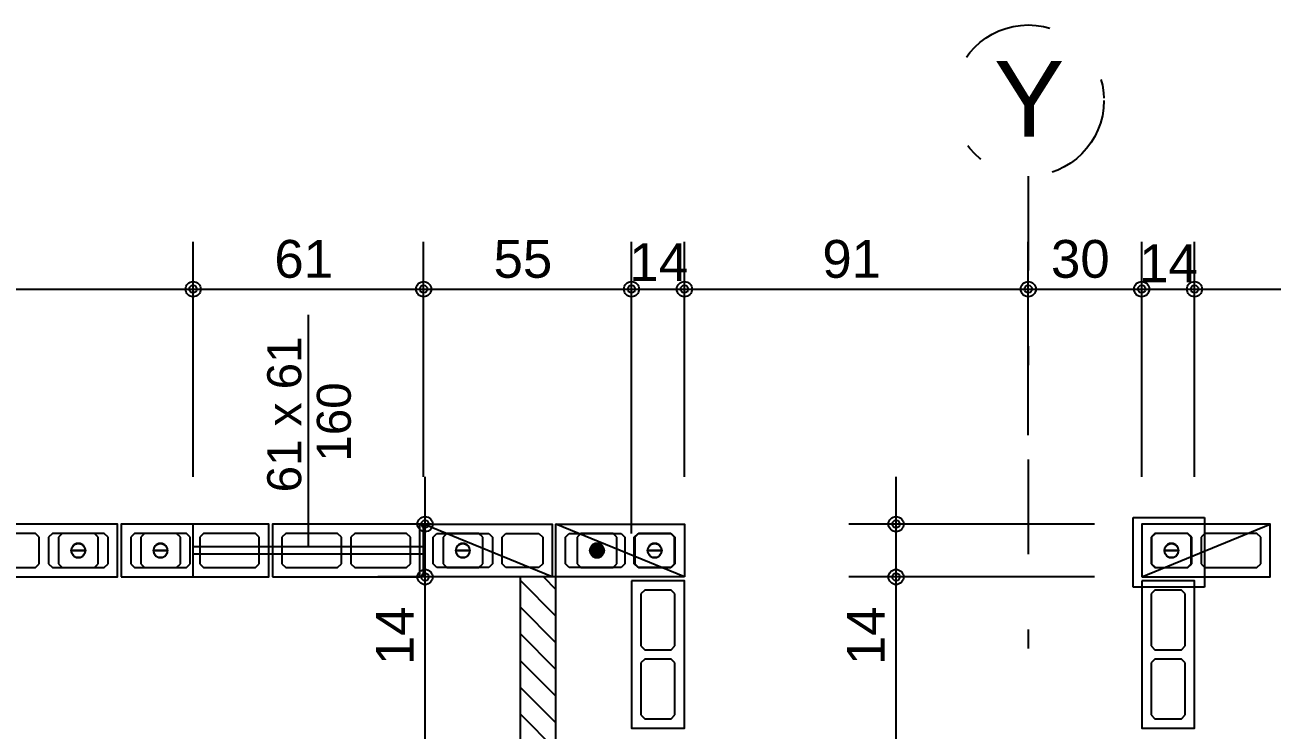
# Model space of a CAD drawing. Extents: x 0 to 119, y 0 to 84.
# Drawn here: x 24.02 to 30.62, y 71.42 to 75.15 of the extents above; entities that cross this region are included whole.
import ezdxf

# ---------------------------------------------------------------- set-up
doc = ezdxf.new("R2010")
doc.units = 0
doc.header["$MEASUREMENT"] = 0
doc.linetypes.add('ESTILO_TQS_0003', pattern=[1.5, 0.5, -0.4, 0.1, -0.5])
doc.linetypes.add('ESTILO_TQS_0005', pattern=[0.4, 0.3, -0.1])
for name, color, linetype in [('17', 90, 'CONTINUOUS'), ('18', 6, 'CONTINUOUS'), ('27', 250, 'CONTINUOUS'), ('29', 9, 'CONTINUOUS'), ('3', 7, 'CONTINUOUS'), ('31', 10, 'CONTINUOUS'), ('35', 255, 'CONTINUOUS')]:
    doc.layers.add(name, color=color, linetype=linetype)
doc.styles.add('TQS_ARIAL', font='arial.ttf')

msp = doc.modelspace()

# ---------------------------------------------------------------- linework, layer by layer
at = {"layer": '17', "color": 90, "linetype": 'Continuous'}
for p, q in [((24.22116, 72.45668), (24.20116, 72.43668)), ((24.20116, 72.43668), (24.20116, 72.29668)), ((24.39116, 72.45668), (24.22116, 72.45668)), ((24.41116, 72.43668), (24.39116, 72.45668)), ((24.41116, 72.29668), (24.41116, 72.43668)), ((24.65616, 72.45668), (24.63616, 72.43668)), ((24.63616, 72.43668), (24.63616, 72.29668)), ((24.82616, 72.45668), (24.65616, 72.45668)), ((24.84616, 72.43668), (24.82616, 72.45668)), ((24.84616, 72.29668), (24.84616, 72.43668)), ((26.96616, 72.45668), (26.94616, 72.43668)), ((26.94616, 72.43668), (26.94616, 72.29668)), ((27.13616, 72.45668), (26.96616, 72.45668)), ((27.15616, 72.43668), (27.13616, 72.45668)), ((27.15616, 72.29668), (27.15616, 72.43668)), ((27.27116, 72.45668), (27.25116, 72.43668)), ((27.25116, 72.43668), (27.25116, 72.29668)), ((27.44116, 72.45668), (27.27116, 72.45668)), ((27.46116, 72.43668), (27.44116, 72.45668)), ((27.46116, 72.29668), (27.46116, 72.43668)), ((24.20116, 72.29668), (24.22116, 72.27668)), ((24.22116, 72.27668), (24.39116, 72.27668)), ((24.39116, 72.27668), (24.41116, 72.29668)), ((24.63616, 72.29668), (24.65616, 72.27668)), ((24.65616, 72.27668), (24.82616, 72.27668)), ((24.82616, 72.27668), (24.84616, 72.29668)), ((26.94616, 72.29668), (26.96616, 72.27668)), ((26.96616, 72.27668), (27.13616, 72.27668)), ((27.13616, 72.27668), (27.15616, 72.29668)), ((27.25116, 72.29668), (27.27116, 72.27668)), ((27.27116, 72.27668), (27.44116, 72.27668)), ((27.44116, 72.27668), (27.46116, 72.29668))]:
    msp.add_line(p, q, dxfattribs=at)
for points in [[(24.30676, 72.36668), (24.306757, 72.366619), (24.306748, 72.366559), (24.306732, 72.3665), (24.306711, 72.366443), (24.306685, 72.366389), (24.306652, 72.366337), (24.306615, 72.366289), (24.306573, 72.366245), (24.306527, 72.366206), (24.306477, 72.366171), (24.306424, 72.366141), (24.306368, 72.366117), (24.30631, 72.366099), (24.306251, 72.366087), (24.30619, 72.366081), (24.30613, 72.366081), (24.306069, 72.366087), (24.30601, 72.366099), (24.305952, 72.366117), (24.305896, 72.366141), (24.305843, 72.366171), (24.305793, 72.366206), (24.305747, 72.366245), (24.305705, 72.366289), (24.305668, 72.366337), (24.305635, 72.366389), (24.305609, 72.366443), (24.305588, 72.3665), (24.305572, 72.366559), (24.305563, 72.366619), (24.30556, 72.36668), (24.34396, 72.36668), (24.343766, 72.370504), (24.343186, 72.374289), (24.342226, 72.377996), (24.340897, 72.381587), (24.33921, 72.385024), (24.337185, 72.388274), (24.334841, 72.391302), (24.332203, 72.394077), (24.329298, 72.396571), (24.326155, 72.398759), (24.322807, 72.400617), (24.319288, 72.402127), (24.315635, 72.403273), (24.311884, 72.404044), (24.308075, 72.404431), (24.304245, 72.404431), (24.300436, 72.404044), (24.296685, 72.403273), (24.293032, 72.402127), (24.289513, 72.400617), (24.286165, 72.398759), (24.283022, 72.396571), (24.280117, 72.394077), (24.277479, 72.391302), (24.275135, 72.388274), (24.27311, 72.385024), (24.271423, 72.381587), (24.270094, 72.377996), (24.269134, 72.374289), (24.268554, 72.370504), (24.26836, 72.36668), (24.30676, 72.36668)], [(24.74176, 72.36668), (24.741757, 72.366619), (24.741748, 72.366559), (24.741732, 72.3665), (24.741711, 72.366443), (24.741685, 72.366389), (24.741652, 72.366337), (24.741615, 72.366289), (24.741573, 72.366245), (24.741527, 72.366206), (24.741477, 72.366171), (24.741424, 72.366141), (24.741368, 72.366117), (24.74131, 72.366099), (24.741251, 72.366087), (24.74119, 72.366081), (24.74113, 72.366081), (24.741069, 72.366087), (24.74101, 72.366099), (24.740952, 72.366117), (24.740896, 72.366141), (24.740843, 72.366171), (24.740793, 72.366206), (24.740747, 72.366245), (24.740705, 72.366289), (24.740668, 72.366337), (24.740635, 72.366389), (24.740609, 72.366443), (24.740588, 72.3665), (24.740572, 72.366559), (24.740563, 72.366619), (24.74056, 72.36668), (24.77896, 72.36668), (24.778766, 72.370504), (24.778186, 72.374289), (24.777226, 72.377996), (24.775897, 72.381587), (24.77421, 72.385024), (24.772185, 72.388274), (24.769841, 72.391302), (24.767203, 72.394077), (24.764298, 72.396571), (24.761155, 72.398759), (24.757807, 72.400617), (24.754288, 72.402127), (24.750635, 72.403273), (24.746884, 72.404044), (24.743075, 72.404431), (24.739245, 72.404431), (24.735436, 72.404044), (24.731685, 72.403273), (24.728032, 72.402127), (24.724513, 72.400617), (24.721165, 72.398759), (24.718022, 72.396571), (24.715117, 72.394077), (24.712479, 72.391302), (24.710135, 72.388274), (24.70811, 72.385024), (24.706423, 72.381587), (24.705094, 72.377996), (24.704134, 72.374289), (24.703554, 72.370504), (24.70336, 72.36668), (24.74176, 72.36668)], [(27.05176, 72.36668), (27.051757, 72.366619), (27.051748, 72.366559), (27.051732, 72.3665), (27.051711, 72.366443), (27.051685, 72.366389), (27.051652, 72.366337), (27.051615, 72.366289), (27.051573, 72.366245), (27.051527, 72.366206), (27.051477, 72.366171), (27.051424, 72.366141), (27.051368, 72.366117), (27.05131, 72.366099), (27.051251, 72.366087), (27.05119, 72.366081), (27.05113, 72.366081), (27.051069, 72.366087), (27.05101, 72.366099), (27.050952, 72.366117), (27.050896, 72.366141), (27.050843, 72.366171), (27.050793, 72.366206), (27.050747, 72.366245), (27.050705, 72.366289), (27.050668, 72.366337), (27.050635, 72.366389), (27.050609, 72.366443), (27.050588, 72.3665), (27.050572, 72.366559), (27.050563, 72.366619), (27.05056, 72.36668), (27.08896, 72.36668), (27.088766, 72.370504), (27.088186, 72.374289), (27.087226, 72.377996), (27.085897, 72.381587), (27.08421, 72.385024), (27.082185, 72.388274), (27.079841, 72.391302), (27.077203, 72.394077), (27.074298, 72.396571), (27.071155, 72.398759), (27.067807, 72.400617), (27.064288, 72.402127), (27.060635, 72.403273), (27.056884, 72.404044), (27.053075, 72.404431), (27.049245, 72.404431), (27.045436, 72.404044), (27.041685, 72.403273), (27.038032, 72.402127), (27.034513, 72.400617), (27.031165, 72.398759), (27.028022, 72.396571), (27.025117, 72.394077), (27.022479, 72.391302), (27.020135, 72.388274), (27.01811, 72.385024), (27.016423, 72.381587), (27.015094, 72.377996), (27.014134, 72.374289), (27.013554, 72.370504), (27.01336, 72.36668), (27.05176, 72.36668)], [(27.35676, 72.36668), (27.356757, 72.366619), (27.356748, 72.366559), (27.356732, 72.3665), (27.356711, 72.366443), (27.356685, 72.366389), (27.356652, 72.366337), (27.356615, 72.366289), (27.356573, 72.366245), (27.356527, 72.366206), (27.356477, 72.366171), (27.356424, 72.366141), (27.356368, 72.366117), (27.35631, 72.366099), (27.356251, 72.366087), (27.35619, 72.366081), (27.35613, 72.366081), (27.356069, 72.366087), (27.35601, 72.366099), (27.355952, 72.366117), (27.355896, 72.366141), (27.355843, 72.366171), (27.355793, 72.366206), (27.355747, 72.366245), (27.355705, 72.366289), (27.355668, 72.366337), (27.355635, 72.366389), (27.355609, 72.366443), (27.355588, 72.3665), (27.355572, 72.366559), (27.355563, 72.366619), (27.35556, 72.36668), (27.39396, 72.36668), (27.393766, 72.370504), (27.393186, 72.374289), (27.392226, 72.377996), (27.390897, 72.381587), (27.38921, 72.385024), (27.387185, 72.388274), (27.384841, 72.391302), (27.382203, 72.394077), (27.379298, 72.396571), (27.376155, 72.398759), (27.372807, 72.400617), (27.369288, 72.402127), (27.365635, 72.403273), (27.361884, 72.404044), (27.358075, 72.404431), (27.354245, 72.404431), (27.350436, 72.404044), (27.346685, 72.403273), (27.343032, 72.402127), (27.339513, 72.400617), (27.336165, 72.398759), (27.333022, 72.396571), (27.330117, 72.394077), (27.327479, 72.391302), (27.325135, 72.388274), (27.32311, 72.385024), (27.321423, 72.381587), (27.320094, 72.377996), (27.319134, 72.374289), (27.318554, 72.370504), (27.31836, 72.36668), (27.35676, 72.36668)], [(24.30556, 72.36668), (24.305563, 72.366741), (24.305572, 72.366801), (24.305588, 72.36686), (24.305609, 72.366917), (24.305635, 72.366971), (24.305668, 72.367023), (24.305705, 72.367071), (24.305747, 72.367115), (24.305793, 72.367154), (24.305843, 72.367189), (24.305896, 72.367219), (24.305952, 72.367243), (24.30601, 72.367261), (24.306069, 72.367273), (24.30613, 72.367279), (24.30619, 72.367279), (24.306251, 72.367273), (24.30631, 72.367261), (24.306368, 72.367243), (24.306424, 72.367219), (24.306477, 72.367189), (24.306527, 72.367154), (24.306573, 72.367115), (24.306615, 72.367071), (24.306652, 72.367023), (24.306685, 72.366971), (24.306711, 72.366917), (24.306732, 72.36686), (24.306748, 72.366801), (24.306757, 72.366741), (24.30676, 72.36668), (24.26836, 72.36668), (24.268554, 72.362856), (24.269134, 72.359071), (24.270094, 72.355364), (24.271423, 72.351773), (24.27311, 72.348336), (24.275135, 72.345086), (24.277479, 72.342058), (24.280117, 72.339283), (24.283022, 72.336789), (24.286165, 72.334601), (24.289513, 72.332743), (24.293032, 72.331233), (24.296685, 72.330087), (24.300436, 72.329316), (24.304245, 72.328929), (24.308075, 72.328929), (24.311884, 72.329316), (24.315635, 72.330087), (24.319288, 72.331233), (24.322807, 72.332743), (24.326155, 72.334601), (24.329298, 72.336789), (24.332203, 72.339283), (24.334841, 72.342058), (24.337185, 72.345086), (24.33921, 72.348336), (24.340897, 72.351773), (24.342226, 72.355364), (24.343186, 72.359071), (24.343766, 72.362856), (24.34396, 72.36668), (24.30556, 72.36668)], [(24.74056, 72.36668), (24.740563, 72.366741), (24.740572, 72.366801), (24.740588, 72.36686), (24.740609, 72.366917), (24.740635, 72.366971), (24.740668, 72.367023), (24.740705, 72.367071), (24.740747, 72.367115), (24.740793, 72.367154), (24.740843, 72.367189), (24.740896, 72.367219), (24.740952, 72.367243), (24.74101, 72.367261), (24.741069, 72.367273), (24.74113, 72.367279), (24.74119, 72.367279), (24.741251, 72.367273), (24.74131, 72.367261), (24.741368, 72.367243), (24.741424, 72.367219), (24.741477, 72.367189), (24.741527, 72.367154), (24.741573, 72.367115), (24.741615, 72.367071), (24.741652, 72.367023), (24.741685, 72.366971), (24.741711, 72.366917), (24.741732, 72.36686), (24.741748, 72.366801), (24.741757, 72.366741), (24.74176, 72.36668), (24.70336, 72.36668), (24.703554, 72.362856), (24.704134, 72.359071), (24.705094, 72.355364), (24.706423, 72.351773), (24.70811, 72.348336), (24.710135, 72.345086), (24.712479, 72.342058), (24.715117, 72.339283), (24.718022, 72.336789), (24.721165, 72.334601), (24.724513, 72.332743), (24.728032, 72.331233), (24.731685, 72.330087), (24.735436, 72.329316), (24.739245, 72.328929), (24.743075, 72.328929), (24.746884, 72.329316), (24.750635, 72.330087), (24.754288, 72.331233), (24.757807, 72.332743), (24.761155, 72.334601), (24.764298, 72.336789), (24.767203, 72.339283), (24.769841, 72.342058), (24.772185, 72.345086), (24.77421, 72.348336), (24.775897, 72.351773), (24.777226, 72.355364), (24.778186, 72.359071), (24.778766, 72.362856), (24.77896, 72.36668), (24.74056, 72.36668)], [(27.05056, 72.36668), (27.050563, 72.366741), (27.050572, 72.366801), (27.050588, 72.36686), (27.050609, 72.366917), (27.050635, 72.366971), (27.050668, 72.367023), (27.050705, 72.367071), (27.050747, 72.367115), (27.050793, 72.367154), (27.050843, 72.367189), (27.050896, 72.367219), (27.050952, 72.367243), (27.05101, 72.367261), (27.051069, 72.367273), (27.05113, 72.367279), (27.05119, 72.367279), (27.051251, 72.367273), (27.05131, 72.367261), (27.051368, 72.367243), (27.051424, 72.367219), (27.051477, 72.367189), (27.051527, 72.367154), (27.051573, 72.367115), (27.051615, 72.367071), (27.051652, 72.367023), (27.051685, 72.366971), (27.051711, 72.366917), (27.051732, 72.36686), (27.051748, 72.366801), (27.051757, 72.366741), (27.05176, 72.36668), (27.01336, 72.36668), (27.013554, 72.362856), (27.014134, 72.359071), (27.015094, 72.355364), (27.016423, 72.351773), (27.01811, 72.348336), (27.020135, 72.345086), (27.022479, 72.342058), (27.025117, 72.339283), (27.028022, 72.336789), (27.031165, 72.334601), (27.034513, 72.332743), (27.038032, 72.331233), (27.041685, 72.330087), (27.045436, 72.329316), (27.049245, 72.328929), (27.053075, 72.328929), (27.056884, 72.329316), (27.060635, 72.330087), (27.064288, 72.331233), (27.067807, 72.332743), (27.071155, 72.334601), (27.074298, 72.336789), (27.077203, 72.339283), (27.079841, 72.342058), (27.082185, 72.345086), (27.08421, 72.348336), (27.085897, 72.351773), (27.087226, 72.355364), (27.088186, 72.359071), (27.088766, 72.362856), (27.08896, 72.36668), (27.05056, 72.36668)], [(27.35556, 72.36668), (27.355563, 72.366741), (27.355572, 72.366801), (27.355588, 72.36686), (27.355609, 72.366917), (27.355635, 72.366971), (27.355668, 72.367023), (27.355705, 72.367071), (27.355747, 72.367115), (27.355793, 72.367154), (27.355843, 72.367189), (27.355896, 72.367219), (27.355952, 72.367243), (27.35601, 72.367261), (27.356069, 72.367273), (27.35613, 72.367279), (27.35619, 72.367279), (27.356251, 72.367273), (27.35631, 72.367261), (27.356368, 72.367243), (27.356424, 72.367219), (27.356477, 72.367189), (27.356527, 72.367154), (27.356573, 72.367115), (27.356615, 72.367071), (27.356652, 72.367023), (27.356685, 72.366971), (27.356711, 72.366917), (27.356732, 72.36686), (27.356748, 72.366801), (27.356757, 72.366741), (27.35676, 72.36668), (27.31836, 72.36668), (27.318554, 72.362856), (27.319134, 72.359071), (27.320094, 72.355364), (27.321423, 72.351773), (27.32311, 72.348336), (27.325135, 72.345086), (27.327479, 72.342058), (27.330117, 72.339283), (27.333022, 72.336789), (27.336165, 72.334601), (27.339513, 72.332743), (27.343032, 72.331233), (27.346685, 72.330087), (27.350436, 72.329316), (27.354245, 72.328929), (27.358075, 72.328929), (27.361884, 72.329316), (27.365635, 72.330087), (27.369288, 72.331233), (27.372807, 72.332743), (27.376155, 72.334601), (27.379298, 72.336789), (27.382203, 72.339283), (27.384841, 72.342058), (27.387185, 72.345086), (27.38921, 72.348336), (27.390897, 72.351773), (27.392226, 72.355364), (27.393186, 72.359071), (27.393766, 72.362856), (27.39396, 72.36668), (27.35556, 72.36668)]]:
    msp.add_lwpolyline(points, dxfattribs=at)
for centre in [(24.30616, 72.36668), (24.74116, 72.36668), (27.05116, 72.36668), (27.35616, 72.36668)]:
    msp.add_circle(centre, 0.0372, dxfattribs=at)
for points in [[(27.051527, 72.366206), (27.038032, 72.402127), (27.034513, 72.400617)], [(27.051527, 72.366206), (27.041685, 72.403273), (27.038032, 72.402127)], [(27.051527, 72.366206), (27.045436, 72.404044), (27.041685, 72.403273)], [(27.051527, 72.366206), (27.049245, 72.404431), (27.045436, 72.404044)], [(27.051527, 72.366206), (27.053075, 72.404431), (27.049245, 72.404431)], [(27.08896, 72.36668), (27.053075, 72.404431), (27.051527, 72.366206)], [(27.08896, 72.36668), (27.056884, 72.404044), (27.053075, 72.404431)], [(27.08896, 72.36668), (27.060635, 72.403273), (27.056884, 72.404044)], [(27.08896, 72.36668), (27.064288, 72.402127), (27.060635, 72.403273)], [(27.08896, 72.36668), (27.067807, 72.400617), (27.064288, 72.402127)], [(27.051527, 72.366206), (27.013554, 72.370504), (27.01336, 72.36668)], [(27.050793, 72.367154), (27.01336, 72.36668), (27.013554, 72.362856)], [(27.051527, 72.366206), (27.014134, 72.374289), (27.013554, 72.370504)], [(27.050793, 72.367154), (27.013554, 72.362856), (27.014134, 72.359071)], [(27.051527, 72.366206), (27.015094, 72.377996), (27.014134, 72.374289)], [(27.050793, 72.367154), (27.014134, 72.359071), (27.015094, 72.355364)], [(27.051527, 72.366206), (27.016423, 72.381587), (27.015094, 72.377996)], [(27.050793, 72.367154), (27.015094, 72.355364), (27.016423, 72.351773)], [(27.051527, 72.366206), (27.01811, 72.385024), (27.016423, 72.381587)], [(27.050793, 72.367154), (27.016423, 72.351773), (27.01811, 72.348336)], [(27.051527, 72.366206), (27.020135, 72.388274), (27.01811, 72.385024)], [(27.050793, 72.367154), (27.01811, 72.348336), (27.020135, 72.345086)], [(27.051527, 72.366206), (27.022479, 72.391302), (27.020135, 72.388274)], [(27.050793, 72.367154), (27.020135, 72.345086), (27.022479, 72.342058)], [(27.051527, 72.366206), (27.025117, 72.394077), (27.022479, 72.391302)], [(27.050793, 72.367154), (27.022479, 72.342058), (27.025117, 72.339283)], [(27.051527, 72.366206), (27.028022, 72.396571), (27.025117, 72.394077)], [(27.050793, 72.367154), (27.025117, 72.339283), (27.028022, 72.336789)], [(27.051527, 72.366206), (27.031165, 72.398759), (27.028022, 72.396571)], [(27.050793, 72.367154), (27.028022, 72.336789), (27.031165, 72.334601)], [(27.051527, 72.366206), (27.034513, 72.400617), (27.031165, 72.398759)], [(27.050793, 72.367154), (27.031165, 72.334601), (27.034513, 72.332743)], [(27.050793, 72.367154), (27.034513, 72.332743), (27.038032, 72.331233)], [(27.050793, 72.367154), (27.038032, 72.331233), (27.041685, 72.330087)], [(27.050793, 72.367154), (27.041685, 72.330087), (27.045436, 72.329316)], [(27.050793, 72.367154), (27.045436, 72.329316), (27.049245, 72.328929)], [(27.050793, 72.367154), (27.049245, 72.328929), (27.053075, 72.328929)], [(27.050793, 72.367154), (27.050588, 72.36686), (27.05056, 72.36668)], [(27.050793, 72.367154), (27.05056, 72.36668), (27.05056, 72.36668)], [(27.050793, 72.367154), (27.05056, 72.36668), (27.05056, 72.36668)], [(27.050793, 72.367154), (27.05056, 72.36668), (27.05056, 72.36668)], [(27.050793, 72.367154), (27.05056, 72.36668), (27.05056, 72.36668)], [(27.050793, 72.367154), (27.05056, 72.36668), (27.05056, 72.36668)], [(27.050793, 72.367154), (27.05056, 72.36668), (27.05056, 72.36668)], [(27.050793, 72.367154), (27.05056, 72.36668), (27.05056, 72.36668)], [(27.050793, 72.367154), (27.05056, 72.36668), (27.05056, 72.36668)], [(27.050793, 72.367154), (27.05056, 72.36668), (27.05056, 72.36668)], [(27.050793, 72.367154), (27.05056, 72.36668), (27.05056, 72.36668)], [(27.050793, 72.367154), (27.05056, 72.36668), (27.05056, 72.36668)], [(27.050793, 72.367154), (27.05056, 72.36668), (27.05056, 72.36668)], [(27.050793, 72.367154), (27.05056, 72.36668), (27.05056, 72.36668)], [(27.050793, 72.367154), (27.05056, 72.36668), (27.05056, 72.36668)], [(27.050793, 72.367154), (27.05056, 72.36668), (27.05056, 72.36668)], [(27.050793, 72.367154), (27.05056, 72.36668), (27.05056, 72.36668)], [(27.050793, 72.367154), (27.05056, 72.36668), (27.05056, 72.36668)], [(27.050793, 72.367154), (27.05056, 72.36668), (27.05056, 72.36668)], [(27.050793, 72.367154), (27.05056, 72.36668), (27.05056, 72.36668)], [(27.050793, 72.367154), (27.05056, 72.36668), (27.05056, 72.36668)], [(27.050793, 72.367154), (27.05056, 72.36668), (27.05056, 72.36668)], [(27.050793, 72.367154), (27.05056, 72.36668), (27.05056, 72.36668)], [(27.050793, 72.367154), (27.050635, 72.366971), (27.050588, 72.36686)], [(27.050793, 72.367154), (27.050668, 72.367023), (27.050635, 72.366971)], [(27.050793, 72.367154), (27.050705, 72.367071), (27.050668, 72.367023)], [(27.050793, 72.367154), (27.050747, 72.367115), (27.050705, 72.367071)], [(27.050793, 72.367154), (27.050793, 72.367154), (27.050747, 72.367115)], [(27.050793, 72.367154), (27.050747, 72.367115), (27.050747, 72.367115)], [(27.08896, 72.36668), (27.050793, 72.367154), (27.053075, 72.328929)], [(27.050793, 72.367154), (27.050793, 72.367154), (27.050793, 72.367154)], [(27.05176, 72.36668), (27.051527, 72.366206), (27.051527, 72.366206)], [(27.05176, 72.36668), (27.051527, 72.366206), (27.051527, 72.366206)], [(27.05176, 72.36668), (27.051527, 72.366206), (27.051573, 72.366245)], [(27.05176, 72.36668), (27.051573, 72.366245), (27.051573, 72.366245)], [(27.05176, 72.36668), (27.051573, 72.366245), (27.051615, 72.366289)], [(27.05176, 72.36668), (27.051615, 72.366289), (27.051652, 72.366337)], [(27.05176, 72.36668), (27.051652, 72.366337), (27.051685, 72.366389)], [(27.05176, 72.36668), (27.051685, 72.366389), (27.051732, 72.3665)], [(27.05176, 72.36668), (27.051732, 72.3665), (27.05176, 72.36668)], [(27.05176, 72.36668), (27.05176, 72.36668), (27.05176, 72.36668)], [(27.05176, 72.36668), (27.05176, 72.36668), (27.05176, 72.36668)], [(27.05176, 72.36668), (27.05176, 72.36668), (27.05176, 72.36668)], [(27.05176, 72.36668), (27.05176, 72.36668), (27.05176, 72.36668)], [(27.05176, 72.36668), (27.05176, 72.36668), (27.05176, 72.36668)], [(27.05176, 72.36668), (27.05176, 72.36668), (27.05176, 72.36668)], [(27.05176, 72.36668), (27.05176, 72.36668), (27.05176, 72.36668)], [(27.05176, 72.36668), (27.05176, 72.36668), (27.05176, 72.36668)], [(27.05176, 72.36668), (27.05176, 72.36668), (27.05176, 72.36668)], [(27.05176, 72.36668), (27.05176, 72.36668), (27.05176, 72.36668)], [(27.05176, 72.36668), (27.05176, 72.36668), (27.05176, 72.36668)], [(27.05176, 72.36668), (27.05176, 72.36668), (27.05176, 72.36668)], [(27.05176, 72.36668), (27.05176, 72.36668), (27.05176, 72.36668)], [(27.05176, 72.36668), (27.05176, 72.36668), (27.05176, 72.36668)], [(27.05176, 72.36668), (27.05176, 72.36668), (27.05176, 72.36668)], [(27.05176, 72.36668), (27.05176, 72.36668), (27.05176, 72.36668)], [(27.05176, 72.36668), (27.05176, 72.36668), (27.05176, 72.36668)], [(27.05176, 72.36668), (27.05176, 72.36668), (27.05176, 72.36668)], [(27.05176, 72.36668), (27.05176, 72.36668), (27.05176, 72.36668)], [(27.05176, 72.36668), (27.05176, 72.36668), (27.05176, 72.36668)], [(27.05176, 72.36668), (27.05176, 72.36668), (27.05176, 72.36668)], [(27.08896, 72.36668), (27.053075, 72.328929), (27.056884, 72.329316)], [(27.08896, 72.36668), (27.056884, 72.329316), (27.060635, 72.330087)], [(27.08896, 72.36668), (27.060635, 72.330087), (27.064288, 72.331233)], [(27.08896, 72.36668), (27.064288, 72.331233), (27.067807, 72.332743)], [(27.08896, 72.36668), (27.071155, 72.398759), (27.067807, 72.400617)], [(27.08896, 72.36668), (27.067807, 72.332743), (27.071155, 72.334601)], [(27.08896, 72.36668), (27.074298, 72.396571), (27.071155, 72.398759)], [(27.08896, 72.36668), (27.071155, 72.334601), (27.074298, 72.336789)], [(27.08896, 72.36668), (27.077203, 72.394077), (27.074298, 72.396571)], [(27.08896, 72.36668), (27.074298, 72.336789), (27.077203, 72.339283)], [(27.08896, 72.36668), (27.079841, 72.391302), (27.077203, 72.394077)], [(27.08896, 72.36668), (27.077203, 72.339283), (27.079841, 72.342058)], [(27.08896, 72.36668), (27.082185, 72.388274), (27.079841, 72.391302)], [(27.08896, 72.36668), (27.079841, 72.342058), (27.082185, 72.345086)], [(27.08896, 72.36668), (27.08421, 72.385024), (27.082185, 72.388274)], [(27.08896, 72.36668), (27.082185, 72.345086), (27.08421, 72.348336)], [(27.08896, 72.36668), (27.085897, 72.381587), (27.08421, 72.385024)], [(27.08896, 72.36668), (27.08421, 72.348336), (27.085897, 72.351773)], [(27.08896, 72.36668), (27.087226, 72.377996), (27.085897, 72.381587)], [(27.08896, 72.36668), (27.085897, 72.351773), (27.087226, 72.355364)], [(27.08896, 72.36668), (27.088186, 72.374289), (27.087226, 72.377996)], [(27.08896, 72.36668), (27.087226, 72.355364), (27.088186, 72.359071)], [(27.08896, 72.36668), (27.088766, 72.370504), (27.088186, 72.374289)], [(27.08896, 72.36668), (27.088186, 72.359071), (27.088766, 72.362856)]]:
    msp.add_solid(points, dxfattribs=at)
at = {"layer": '18', "color": 6, "linetype": 'ESTILO_TQS_0003'}
msp.add_line((29.33366, 74.347959), (29.33366, 39.33386), dxfattribs=at)
msp.add_circle((29.33366, 74.747959), 0.4, dxfattribs=at)
at = {"layer": '27', "color": 250, "linetype": 'ESTILO_TQS_0005'}
for points in [[(23.78366, 72.29668), (23.80366, 72.27668), (24.07866, 72.27668), (24.09866, 72.29668), (24.09866, 72.43668), (24.07866, 72.45668), (23.80366, 72.45668), (23.78366, 72.43668), (23.78366, 72.29668)], [(24.14866, 72.29668), (24.16866, 72.27668), (24.44366, 72.27668), (24.46366, 72.29668), (24.46366, 72.43668), (24.44366, 72.45668), (24.16866, 72.45668), (24.14866, 72.43668), (24.14866, 72.29668)], [(24.58366, 72.29668), (24.60366, 72.27668), (24.87866, 72.27668), (24.89866, 72.29668), (24.89866, 72.43668), (24.87866, 72.45668), (24.60366, 72.45668), (24.58366, 72.43668), (24.58366, 72.29668)], [(24.94866, 72.29668), (24.96866, 72.27668), (25.24366, 72.27668), (25.26366, 72.29668), (25.26366, 72.43668), (25.24366, 72.45668), (24.96866, 72.45668), (24.94866, 72.43668), (24.94866, 72.29668)], [(25.38366, 72.29668), (25.40366, 72.27668), (25.67866, 72.27668), (25.69866, 72.29668), (25.69866, 72.43668), (25.67866, 72.45668), (25.40366, 72.45668), (25.38366, 72.43668), (25.38366, 72.29668)], [(25.74866, 72.29668), (25.76866, 72.27668), (26.04366, 72.27668), (26.06366, 72.29668), (26.06366, 72.43668), (26.04366, 72.45668), (25.76866, 72.45668), (25.74866, 72.43668), (25.74866, 72.29668)], [(26.49866, 72.29668), (26.47866, 72.27668), (26.20366, 72.27668), (26.18366, 72.29668), (26.18366, 72.43668), (26.20366, 72.45668), (26.47866, 72.45668), (26.49866, 72.43668), (26.49866, 72.29668)], [(26.76366, 72.29668), (26.74366, 72.27668), (26.56866, 72.27668), (26.54866, 72.29668), (26.54866, 72.43668), (26.56866, 72.45668), (26.74366, 72.45668), (26.76366, 72.43668), (26.76366, 72.29668)], [(27.19866, 72.29668), (27.17866, 72.27668), (26.90366, 72.27668), (26.88366, 72.29668), (26.88366, 72.43668), (26.90366, 72.45668), (27.17866, 72.45668), (27.19866, 72.43668), (27.19866, 72.29668)], [(27.46366, 72.29668), (27.44366, 72.27668), (27.26866, 72.27668), (27.24866, 72.29668), (27.24866, 72.43668), (27.26866, 72.45668), (27.44366, 72.45668), (27.46366, 72.43668), (27.46366, 72.29668)], [(29.98366, 72.29668), (30.00366, 72.27668), (30.17866, 72.27668), (30.19866, 72.29668), (30.19866, 72.43668), (30.17866, 72.45668), (30.00366, 72.45668), (29.98366, 72.43668), (29.98366, 72.29668)], [(30.24866, 72.29668), (30.26866, 72.27668), (30.54366, 72.27668), (30.56366, 72.29668), (30.56366, 72.43668), (30.54366, 72.45668), (30.26866, 72.45668), (30.24866, 72.43668), (30.24866, 72.29668)], [(27.30366, 72.15668), (27.28366, 72.13668), (27.28366, 71.86168), (27.30366, 71.84168), (27.44366, 71.84168), (27.46366, 71.86168), (27.46366, 72.13668), (27.44366, 72.15668), (27.30366, 72.15668)], [(30.00366, 72.15668), (29.98366, 72.13668), (29.98366, 71.86168), (30.00366, 71.84168), (30.14366, 71.84168), (30.16366, 71.86168), (30.16366, 72.13668), (30.14366, 72.15668), (30.00366, 72.15668)], [(27.30366, 71.79168), (27.28366, 71.77168), (27.28366, 71.49668), (27.30366, 71.47668), (27.44366, 71.47668), (27.46366, 71.49668), (27.46366, 71.77168), (27.44366, 71.79168), (27.30366, 71.79168)], [(30.00366, 71.79168), (29.98366, 71.77168), (29.98366, 71.49668), (30.00366, 71.47668), (30.14366, 71.47668), (30.16366, 71.49668), (30.16366, 71.77168), (30.14366, 71.79168), (30.00366, 71.79168)]]:
    msp.add_lwpolyline(points, dxfattribs=at)
at = {"layer": '29', "color": 9, "linetype": 'Continuous'}
for p, q in [((26.643702, 72.209826), (26.833795, 72.019733)), ((26.768269, 72.22668), (26.833795, 72.161154)), ((26.643702, 72.068404), (26.833795, 71.878311)), ((26.643702, 71.926983), (26.833795, 71.73689)), ((26.643702, 71.785562), (26.833795, 71.595469)), ((26.643702, 71.64414), (26.833795, 71.454048)), ((26.643702, 71.502719), (26.833795, 71.312626))]:
    msp.add_line(p, q, dxfattribs=at)
msp.add_lwpolyline([(25.333658, 69.176028), (25.333658, 68.986065), (27.23366, 68.986129), (27.23366, 69.176104), (26.833794, 69.176104), (26.833795, 72.22668), (26.643702, 72.22668), (26.643702, 69.176104), (25.333658, 69.176104)], dxfattribs=at)
at = {"layer": '3', "color": 7, "linetype": 'Continuous'}
for p, q in [((25.52366, 72.38668), (25.52366, 73.614763)), ((24.91366, 72.22668), (24.91366, 72.50668)), ((26.13366, 72.22668), (26.13366, 72.50668)), ((26.81366, 72.22668), (26.13366, 72.50668)), ((27.51366, 72.22668), (26.83366, 72.50668)), ((29.93366, 72.22668), (30.61366, 72.50668)), ((26.25616, 72.45668), (26.23616, 72.43668)), ((26.23616, 72.43668), (26.23616, 72.29668)), ((26.42616, 72.45668), (26.25616, 72.45668)), ((26.44616, 72.43668), (26.42616, 72.45668)), ((26.44616, 72.29668), (26.44616, 72.43668)), ((30.00616, 72.45668), (29.98616, 72.43668)), ((29.98616, 72.43668), (29.98616, 72.29668)), ((30.17616, 72.45668), (30.00616, 72.45668)), ((30.19616, 72.43668), (30.17616, 72.45668)), ((30.19616, 72.29668), (30.19616, 72.43668)), ((26.13366, 72.38668), (24.91366, 72.38668)), ((26.13366, 72.34668), (24.91366, 72.34668)), ((26.23616, 72.29668), (26.25616, 72.27668)), ((26.25616, 72.27668), (26.42616, 72.27668)), ((26.42616, 72.27668), (26.44616, 72.29668)), ((29.98616, 72.29668), (30.00616, 72.27668)), ((30.00616, 72.27668), (30.17616, 72.27668)), ((30.17616, 72.27668), (30.19616, 72.29668))]:
    msp.add_line(p, q, dxfattribs=at)
for points in [[(23.73366, 72.22668), (24.51366, 72.22668), (24.51366, 72.50668), (23.73366, 72.50668), (23.73366, 72.22668)], [(24.53366, 72.22668), (25.31366, 72.22668), (25.31366, 72.50668), (24.53366, 72.50668), (24.53366, 72.22668)], [(25.33366, 72.22668), (26.11366, 72.22668), (26.11366, 72.50668), (25.33366, 72.50668), (25.33366, 72.22668)], [(26.81366, 72.22668), (26.13366, 72.22668), (26.13366, 72.50668), (26.81366, 72.50668), (26.81366, 72.22668)], [(27.51366, 72.22668), (26.83366, 72.22668), (26.83366, 72.50668), (27.51366, 72.50668), (27.51366, 72.22668)], [(29.93366, 72.22668), (30.61366, 72.22668), (30.61366, 72.50668), (29.93366, 72.50668), (29.93366, 72.22668)], [(26.34176, 72.36668), (26.341757, 72.366619), (26.341748, 72.366559), (26.341732, 72.3665), (26.341711, 72.366443), (26.341685, 72.366389), (26.341652, 72.366337), (26.341615, 72.366289), (26.341573, 72.366245), (26.341527, 72.366206), (26.341477, 72.366171), (26.341424, 72.366141), (26.341368, 72.366117), (26.34131, 72.366099), (26.341251, 72.366087), (26.34119, 72.366081), (26.34113, 72.366081), (26.341069, 72.366087), (26.34101, 72.366099), (26.340952, 72.366117), (26.340896, 72.366141), (26.340843, 72.366171), (26.340793, 72.366206), (26.340747, 72.366245), (26.340705, 72.366289), (26.340668, 72.366337), (26.340635, 72.366389), (26.340609, 72.366443), (26.340588, 72.3665), (26.340572, 72.366559), (26.340563, 72.366619), (26.34056, 72.36668), (26.37896, 72.36668), (26.378766, 72.370504), (26.378186, 72.374289), (26.377226, 72.377996), (26.375897, 72.381587), (26.37421, 72.385024), (26.372185, 72.388274), (26.369841, 72.391302), (26.367203, 72.394077), (26.364298, 72.396571), (26.361155, 72.398759), (26.357807, 72.400617), (26.354288, 72.402127), (26.350635, 72.403273), (26.346884, 72.404044), (26.343075, 72.404431), (26.339245, 72.404431), (26.335436, 72.404044), (26.331685, 72.403273), (26.328032, 72.402127), (26.324513, 72.400617), (26.321165, 72.398759), (26.318022, 72.396571), (26.315117, 72.394077), (26.312479, 72.391302), (26.310135, 72.388274), (26.30811, 72.385024), (26.306423, 72.381587), (26.305094, 72.377996), (26.304134, 72.374289), (26.303554, 72.370504), (26.30336, 72.36668), (26.34176, 72.36668)], [(30.09176, 72.36668), (30.091757, 72.366619), (30.091748, 72.366559), (30.091732, 72.3665), (30.091711, 72.366443), (30.091685, 72.366389), (30.091652, 72.366337), (30.091615, 72.366289), (30.091573, 72.366245), (30.091527, 72.366206), (30.091477, 72.366171), (30.091424, 72.366141), (30.091368, 72.366117), (30.09131, 72.366099), (30.091251, 72.366087), (30.09119, 72.366081), (30.09113, 72.366081), (30.091069, 72.366087), (30.09101, 72.366099), (30.090952, 72.366117), (30.090896, 72.366141), (30.090843, 72.366171), (30.090793, 72.366206), (30.090747, 72.366245), (30.090705, 72.366289), (30.090668, 72.366337), (30.090635, 72.366389), (30.090609, 72.366443), (30.090588, 72.3665), (30.090572, 72.366559), (30.090563, 72.366619), (30.09056, 72.36668), (30.12896, 72.36668), (30.128766, 72.370504), (30.128186, 72.374289), (30.127226, 72.377996), (30.125897, 72.381587), (30.12421, 72.385024), (30.122185, 72.388274), (30.119841, 72.391302), (30.117203, 72.394077), (30.114298, 72.396571), (30.111155, 72.398759), (30.107807, 72.400617), (30.104288, 72.402127), (30.100635, 72.403273), (30.096884, 72.404044), (30.093075, 72.404431), (30.089245, 72.404431), (30.085436, 72.404044), (30.081685, 72.403273), (30.078032, 72.402127), (30.074513, 72.400617), (30.071165, 72.398759), (30.068022, 72.396571), (30.065117, 72.394077), (30.062479, 72.391302), (30.060135, 72.388274), (30.05811, 72.385024), (30.056423, 72.381587), (30.055094, 72.377996), (30.054134, 72.374289), (30.053554, 72.370504), (30.05336, 72.36668), (30.09176, 72.36668)], [(26.34056, 72.36668), (26.340563, 72.366741), (26.340572, 72.366801), (26.340588, 72.36686), (26.340609, 72.366917), (26.340635, 72.366971), (26.340668, 72.367023), (26.340705, 72.367071), (26.340747, 72.367115), (26.340793, 72.367154), (26.340843, 72.367189), (26.340896, 72.367219), (26.340952, 72.367243), (26.34101, 72.367261), (26.341069, 72.367273), (26.34113, 72.367279), (26.34119, 72.367279), (26.341251, 72.367273), (26.34131, 72.367261), (26.341368, 72.367243), (26.341424, 72.367219), (26.341477, 72.367189), (26.341527, 72.367154), (26.341573, 72.367115), (26.341615, 72.367071), (26.341652, 72.367023), (26.341685, 72.366971), (26.341711, 72.366917), (26.341732, 72.36686), (26.341748, 72.366801), (26.341757, 72.366741), (26.34176, 72.36668), (26.30336, 72.36668), (26.303554, 72.362856), (26.304134, 72.359071), (26.305094, 72.355364), (26.306423, 72.351773), (26.30811, 72.348336), (26.310135, 72.345086), (26.312479, 72.342058), (26.315117, 72.339283), (26.318022, 72.336789), (26.321165, 72.334601), (26.324513, 72.332743), (26.328032, 72.331233), (26.331685, 72.330087), (26.335436, 72.329316), (26.339245, 72.328929), (26.343075, 72.328929), (26.346884, 72.329316), (26.350635, 72.330087), (26.354288, 72.331233), (26.357807, 72.332743), (26.361155, 72.334601), (26.364298, 72.336789), (26.367203, 72.339283), (26.369841, 72.342058), (26.372185, 72.345086), (26.37421, 72.348336), (26.375897, 72.351773), (26.377226, 72.355364), (26.378186, 72.359071), (26.378766, 72.362856), (26.37896, 72.36668), (26.34056, 72.36668)], [(30.09056, 72.36668), (30.090563, 72.366741), (30.090572, 72.366801), (30.090588, 72.36686), (30.090609, 72.366917), (30.090635, 72.366971), (30.090668, 72.367023), (30.090705, 72.367071), (30.090747, 72.367115), (30.090793, 72.367154), (30.090843, 72.367189), (30.090896, 72.367219), (30.090952, 72.367243), (30.09101, 72.367261), (30.091069, 72.367273), (30.09113, 72.367279), (30.09119, 72.367279), (30.091251, 72.367273), (30.09131, 72.367261), (30.091368, 72.367243), (30.091424, 72.367219), (30.091477, 72.367189), (30.091527, 72.367154), (30.091573, 72.367115), (30.091615, 72.367071), (30.091652, 72.367023), (30.091685, 72.366971), (30.091711, 72.366917), (30.091732, 72.36686), (30.091748, 72.366801), (30.091757, 72.366741), (30.09176, 72.36668), (30.05336, 72.36668), (30.053554, 72.362856), (30.054134, 72.359071), (30.055094, 72.355364), (30.056423, 72.351773), (30.05811, 72.348336), (30.060135, 72.345086), (30.062479, 72.342058), (30.065117, 72.339283), (30.068022, 72.336789), (30.071165, 72.334601), (30.074513, 72.332743), (30.078032, 72.331233), (30.081685, 72.330087), (30.085436, 72.329316), (30.089245, 72.328929), (30.093075, 72.328929), (30.096884, 72.329316), (30.100635, 72.330087), (30.104288, 72.331233), (30.107807, 72.332743), (30.111155, 72.334601), (30.114298, 72.336789), (30.117203, 72.339283), (30.119841, 72.342058), (30.122185, 72.345086), (30.12421, 72.348336), (30.125897, 72.351773), (30.127226, 72.355364), (30.128186, 72.359071), (30.128766, 72.362856), (30.12896, 72.36668), (30.09056, 72.36668)], [(27.23366, 72.20668), (27.23366, 71.42668), (27.51366, 71.42668), (27.51366, 72.20668), (27.23366, 72.20668)], [(29.93366, 72.20668), (29.93366, 71.42668), (30.21366, 71.42668), (30.21366, 72.20668), (29.93366, 72.20668)]]:
    msp.add_lwpolyline(points, dxfattribs=at)
for centre in [(26.34116, 72.36668), (30.09116, 72.36668)]:
    msp.add_circle(centre, 0.0372, dxfattribs=at)
at = {"layer": '31', "color": 10, "linetype": 'ESTILO_TQS_0003'}
msp.add_lwpolyline([(29.889314, 72.541949), (30.266432, 72.541949), (30.266432, 72.172928), (29.889314, 72.172928), (29.889314, 72.541949)], dxfattribs=at)
at = {"layer": '35', "color": 255, "linetype": 'Continuous'}
for p, q in [((24.91366, 72.75668), (24.91366, 74.000061)), ((24.91366, 72.75668), (24.91366, 74.000061)), ((26.13366, 72.75668), (26.13366, 74.000061)), ((26.13366, 72.75668), (26.13366, 74.000061)), ((27.23366, 72.45668), (27.23366, 74.000061)), ((27.23366, 72.75668), (27.23366, 74.000061)), ((27.51366, 72.75668), (27.51366, 74.000061)), ((27.51366, 72.75668), (27.51366, 74.000061)), ((29.33366, 72.977508), (29.33366, 74.000061)), ((29.33366, 72.977508), (29.33366, 74.000061)), ((29.93366, 72.75668), (29.93366, 74.000061)), ((29.93366, 72.75668), (29.93366, 74.000061)), ((30.21366, 72.75668), (30.21366, 74.000061)), ((30.21366, 72.75668), (30.21366, 74.000061)), ((17.56366, 73.750061), (25.16366, 73.750061)), ((24.66366, 73.750061), (26.38366, 73.750061)), ((25.88366, 73.750061), (27.48366, 73.750061)), ((26.98366, 73.750061), (27.76366, 73.750061)), ((27.26366, 73.750061), (29.58366, 73.750061)), ((29.08366, 73.750061), (30.18366, 73.750061)), ((29.68366, 73.750061), (30.46366, 73.750061)), ((29.96366, 73.750061), (32.06366, 73.750061)), ((26.14116, 71.97668), (26.14116, 72.75668)), ((28.633672, 71.97668), (28.633672, 72.75668)), ((29.33366, 72.727508), (29.33366, 72.727508)), ((29.33366, 72.727508), (29.33366, 72.727508)), ((24.91366, 72.50668), (24.91366, 72.50668)), ((24.91366, 72.50668), (24.91366, 72.50668)), ((26.17366, 72.50668), (25.89116, 72.50668)), ((26.13366, 72.50668), (26.13366, 72.50668)), ((26.13366, 72.50668), (26.13366, 72.50668)), ((26.14116, 69.05668), (26.14116, 72.47668)), ((26.42366, 72.50668), (26.42366, 72.50668)), ((27.23366, 72.50668), (27.23366, 72.50668)), ((27.51366, 72.50668), (27.51366, 72.50668)), ((27.51366, 72.50668), (27.51366, 72.50668)), ((29.68366, 72.50668), (28.383672, 72.50668)), ((28.633672, 69.05668), (28.633672, 72.47668)), ((29.93366, 72.50668), (29.93366, 72.50668)), ((29.93366, 72.50668), (29.93366, 72.50668)), ((29.93366, 72.50668), (29.93366, 72.50668)), ((30.21366, 72.50668), (30.21366, 72.50668)), ((30.21366, 72.50668), (30.21366, 72.50668)), ((26.17366, 72.22668), (25.89116, 72.22668)), ((26.17366, 72.22668), (25.89116, 72.22668)), ((26.42366, 72.22668), (26.42366, 72.22668)), ((26.42366, 72.22668), (26.42366, 72.22668)), ((27.23366, 72.20668), (27.23366, 72.20668)), ((29.68366, 72.22668), (28.383672, 72.22668)), ((29.68366, 72.22668), (28.383672, 72.22668)), ((29.93366, 72.22668), (29.93366, 72.22668)), ((29.93366, 72.22668), (29.93366, 72.22668))]:
    msp.add_line(p, q, dxfattribs=at)
for centre, radius in [((24.91366, 73.750061), 0.04), ((24.91366, 73.750061), 0.04), ((26.13366, 73.750061), 0.04), ((26.13366, 73.750061), 0.04), ((27.23366, 73.750061), 0.04), ((27.23366, 73.750061), 0.04), ((27.51366, 73.750061), 0.04), ((27.51366, 73.750061), 0.04), ((29.33366, 73.750061), 0.04), ((29.33366, 73.750061), 0.04), ((29.93366, 73.750061), 0.04), ((29.93366, 73.750061), 0.04), ((30.21366, 73.750061), 0.04), ((30.21366, 73.750061), 0.04), ((24.91366, 73.750061), 0.02), ((24.91366, 73.750061), 0.02), ((26.13366, 73.750061), 0.02), ((26.13366, 73.750061), 0.02), ((27.23366, 73.750061), 0.02), ((27.23366, 73.750061), 0.02), ((27.51366, 73.750061), 0.02), ((27.51366, 73.750061), 0.02), ((29.33366, 73.750061), 0.02), ((29.33366, 73.750061), 0.02), ((29.93366, 73.750061), 0.02), ((29.93366, 73.750061), 0.02), ((30.21366, 73.750061), 0.02), ((30.21366, 73.750061), 0.02), ((26.14116, 72.50668), 0.04), ((28.633672, 72.50668), 0.04), ((26.14116, 72.50668), 0.02), ((28.633672, 72.50668), 0.02), ((26.14116, 72.22668), 0.04), ((26.14116, 72.22668), 0.04), ((26.14116, 72.22668), 0.02), ((26.14116, 72.22668), 0.02), ((28.633672, 72.22668), 0.04), ((28.633672, 72.22668), 0.04), ((28.633672, 72.22668), 0.02), ((28.633672, 72.22668), 0.02)]:
    msp.add_circle(centre, radius, dxfattribs=at)

# ---------------------------------------------------------------- texts
at = {"layer": '18', "color": 6, "linetype": 'ESTILO_TQS_0003', "style": 'TQS_ARIAL'}
msp.add_text('Y', height=0.4, dxfattribs=at).set_placement((29.151787, 74.556706))
at = {"layer": '3', "color": 7, "linetype": 'Continuous', "style": 'TQS_ARIAL'}
for s, p in [('61 x 61', (25.485776, 72.674509)), ('160', (25.748359, 72.83706))]:
    msp.add_text(s, height=0.18, rotation=90, dxfattribs=at).set_placement(p)
at = {"layer": '35', "color": 255, "linetype": 'Continuous', "style": 'TQS_ARIAL'}
for s, p in [('61', (25.34366, 73.810061)), ('55', (26.50366, 73.810061)), ('14', (27.222249, 73.792819)), ('91', (28.24366, 73.810061)), ('30', (29.45366, 73.810061)), ('14', (29.920077, 73.78638))]:
    msp.add_text(s, height=0.2, dxfattribs=at).set_placement(p)
for p in [(26.08116, 71.760013), (28.573672, 71.760013)]:
    msp.add_text('14', height=0.2, rotation=90, dxfattribs=at).set_placement(p)

doc.saveas('drawing.dxf')
